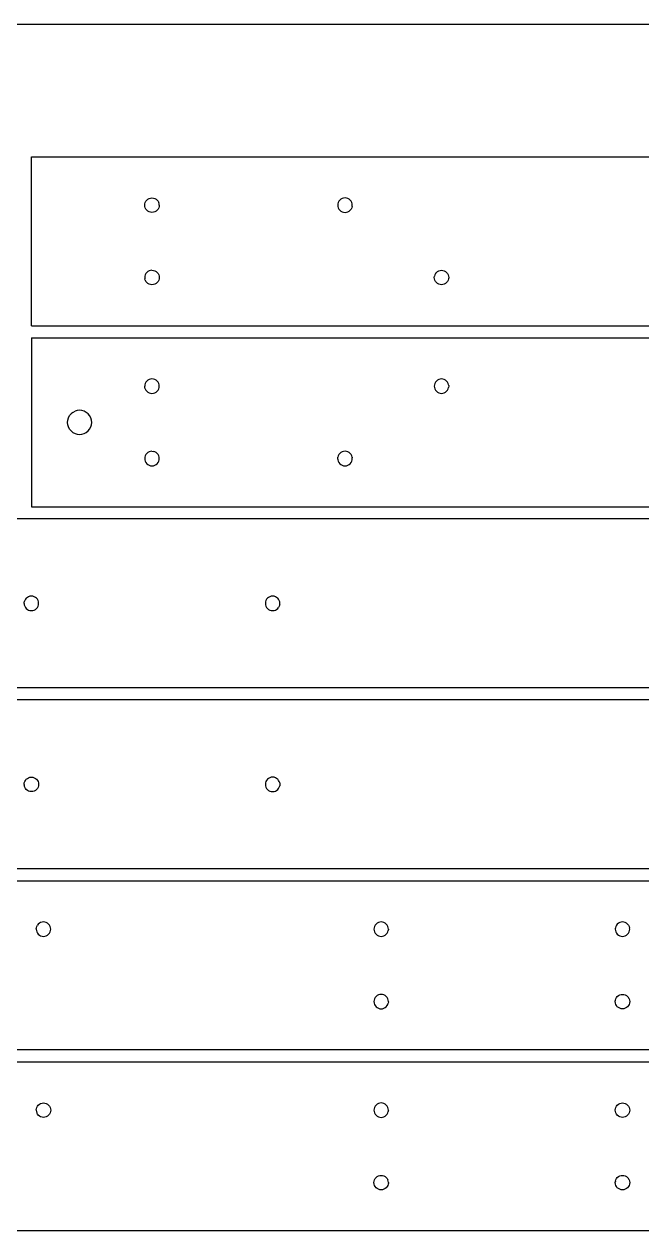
# Model space of a CAD drawing. Extents: x -122 to 122, y -61 to 61.
# Drawn here: x 31.65 to 57.26, y 10.99 to 60.99 of the extents above; entities that cross this region are included whole.
import ezdxf

# ---------------------------------------------------------------- set-up
doc = ezdxf.new("R2010")
doc.units = 0

msp = doc.modelspace()

# ---------------------------------------------------------------- linework, layer by layer
for p, q in [((-122.046, 60.991), (121.954, 60.991)), ((31.954, 48.491), (31.954, 55.491)), ((31.954, 55.491), (81.954, 55.491)), ((36.654, 53.491), (36.66, 53.549)), ((36.66, 53.549), (36.677, 53.606)), ((36.677, 53.606), (36.704, 53.657)), ((36.704, 53.657), (36.742, 53.703)), ((36.742, 53.703), (36.787, 53.74)), ((36.787, 53.74), (36.839, 53.768)), ((36.839, 53.768), (36.895, 53.785)), ((36.895, 53.785), (36.954, 53.791)), ((36.954, 53.791), (37.012, 53.785)), ((37.012, 53.785), (37.069, 53.768)), ((37.069, 53.768), (37.12, 53.74)), ((37.12, 53.74), (37.166, 53.703)), ((37.166, 53.703), (37.203, 53.657)), ((37.203, 53.657), (37.231, 53.606)), ((37.248, 53.549), (37.231, 53.606)), ((37.254, 53.491), (37.248, 53.549)), ((44.655, 53.502), (44.654, 53.491)), ((44.66, 53.549), (44.655, 53.502)), ((44.677, 53.606), (44.66, 53.549)), ((44.704, 53.657), (44.677, 53.606)), ((44.742, 53.703), (44.704, 53.657)), ((44.787, 53.74), (44.742, 53.703)), ((44.839, 53.768), (44.787, 53.74)), ((44.895, 53.785), (44.839, 53.768)), ((44.954, 53.791), (44.895, 53.785)), ((45.012, 53.785), (44.954, 53.791)), ((45.069, 53.768), (45.012, 53.785)), ((45.12, 53.74), (45.069, 53.768)), ((45.166, 53.703), (45.12, 53.74)), ((45.203, 53.657), (45.166, 53.703)), ((45.231, 53.606), (45.203, 53.657)), ((45.248, 53.549), (45.231, 53.606)), ((45.254, 53.491), (45.248, 53.549)), ((36.66, 53.432), (36.654, 53.491)), ((36.677, 53.376), (36.66, 53.432)), ((36.704, 53.324), (36.677, 53.376)), ((36.742, 53.279), (36.704, 53.324)), ((36.787, 53.241), (36.742, 53.279)), ((36.839, 53.214), (36.787, 53.241)), ((36.895, 53.196), (36.839, 53.214)), ((36.954, 53.191), (36.895, 53.196)), ((37.012, 53.196), (36.954, 53.191)), ((37.069, 53.214), (37.012, 53.196)), ((37.12, 53.241), (37.069, 53.214)), ((37.166, 53.279), (37.12, 53.241)), ((37.203, 53.324), (37.166, 53.279)), ((37.231, 53.376), (37.203, 53.324)), ((37.248, 53.432), (37.231, 53.376)), ((37.253, 53.479), (37.248, 53.432)), ((37.254, 53.491), (37.253, 53.479)), ((44.654, 53.491), (44.66, 53.432)), ((44.66, 53.432), (44.677, 53.376)), ((44.677, 53.376), (44.704, 53.324)), ((44.704, 53.324), (44.742, 53.279)), ((44.742, 53.279), (44.787, 53.241)), ((44.787, 53.241), (44.839, 53.214)), ((44.839, 53.214), (44.895, 53.196)), ((44.895, 53.196), (44.954, 53.191)), ((44.954, 53.191), (45.012, 53.196)), ((45.012, 53.196), (45.069, 53.214)), ((45.069, 53.214), (45.12, 53.241)), ((45.12, 53.241), (45.166, 53.279)), ((45.166, 53.279), (45.196, 53.315)), ((45.196, 53.315), (45.203, 53.324)), ((45.231, 53.376), (45.203, 53.324)), ((45.248, 53.432), (45.231, 53.376)), ((45.248, 53.432), (45.254, 53.491)), ((36.66, 50.549), (36.654, 50.491)), ((36.677, 50.606), (36.66, 50.549)), ((36.704, 50.657), (36.677, 50.606)), ((36.742, 50.703), (36.704, 50.657)), ((36.787, 50.74), (36.742, 50.703)), ((36.839, 50.768), (36.787, 50.74)), ((36.895, 50.785), (36.839, 50.768)), ((36.954, 50.791), (36.895, 50.785)), ((36.954, 50.791), (37.012, 50.785)), ((37.012, 50.785), (37.069, 50.768)), ((37.069, 50.768), (37.12, 50.74)), ((37.12, 50.74), (37.166, 50.703)), ((37.166, 50.703), (37.203, 50.657)), ((37.203, 50.657), (37.231, 50.606)), ((37.231, 50.606), (37.248, 50.549)), ((37.248, 50.549), (37.254, 50.491)), ((48.654, 50.491), (48.66, 50.549)), ((48.677, 50.606), (48.66, 50.549)), ((48.704, 50.657), (48.677, 50.606)), ((48.712, 50.666), (48.704, 50.657)), ((48.712, 50.666), (48.742, 50.703)), ((48.742, 50.703), (48.787, 50.74)), ((48.787, 50.74), (48.839, 50.768)), ((48.839, 50.768), (48.895, 50.785)), ((48.895, 50.785), (48.954, 50.791)), ((48.954, 50.791), (49.012, 50.785)), ((49.012, 50.785), (49.069, 50.768)), ((49.069, 50.768), (49.12, 50.74)), ((49.12, 50.74), (49.166, 50.703)), ((49.166, 50.703), (49.203, 50.657)), ((49.203, 50.657), (49.231, 50.606)), ((49.231, 50.606), (49.248, 50.549)), ((49.248, 50.549), (49.254, 50.491)), ((36.654, 50.491), (36.66, 50.432)), ((36.677, 50.376), (36.66, 50.432)), ((36.677, 50.376), (36.704, 50.324)), ((36.742, 50.279), (36.704, 50.324)), ((36.787, 50.241), (36.742, 50.279)), ((36.839, 50.214), (36.787, 50.241)), ((36.895, 50.196), (36.839, 50.214)), ((36.954, 50.191), (36.895, 50.196)), ((37.012, 50.196), (36.954, 50.191)), ((37.069, 50.214), (37.012, 50.196)), ((37.12, 50.241), (37.069, 50.214)), ((37.166, 50.279), (37.12, 50.241)), ((37.203, 50.324), (37.166, 50.279)), ((37.231, 50.376), (37.203, 50.324)), ((37.248, 50.432), (37.231, 50.376)), ((37.254, 50.491), (37.248, 50.432)), ((48.66, 50.432), (48.654, 50.491)), ((48.677, 50.376), (48.66, 50.432)), ((48.704, 50.324), (48.677, 50.376)), ((48.742, 50.279), (48.704, 50.324)), ((48.787, 50.241), (48.742, 50.279)), ((48.839, 50.214), (48.787, 50.241)), ((48.895, 50.196), (48.839, 50.214)), ((48.954, 50.191), (48.895, 50.196)), ((49.012, 50.196), (48.954, 50.191)), ((49.069, 50.214), (49.012, 50.196)), ((49.12, 50.241), (49.069, 50.214)), ((49.166, 50.279), (49.12, 50.241)), ((49.203, 50.324), (49.166, 50.279)), ((49.231, 50.376), (49.203, 50.324)), ((49.248, 50.432), (49.231, 50.376)), ((49.253, 50.479), (49.248, 50.432)), ((49.254, 50.491), (49.253, 50.479)), ((31.954, 48.491), (81.954, 48.491)), ((31.954, 47.991), (81.954, 47.991)), ((31.954, 47.991), (31.954, 40.991)), ((36.66, 46.049), (36.654, 45.991)), ((36.677, 46.106), (36.66, 46.049)), ((36.704, 46.157), (36.677, 46.106)), ((36.742, 46.203), (36.704, 46.157)), ((36.787, 46.24), (36.742, 46.203)), ((36.839, 46.268), (36.787, 46.24)), ((36.895, 46.285), (36.839, 46.268)), ((36.954, 46.291), (36.895, 46.285)), ((37.012, 46.285), (36.954, 46.291)), ((37.069, 46.268), (37.012, 46.285)), ((37.121, 46.24), (37.069, 46.268)), ((37.166, 46.203), (37.121, 46.24)), ((37.203, 46.157), (37.166, 46.203)), ((37.231, 46.106), (37.203, 46.157)), ((37.248, 46.049), (37.231, 46.106)), ((37.254, 45.991), (37.248, 46.049)), ((48.66, 46.049), (48.654, 45.991)), ((48.677, 46.106), (48.66, 46.049)), ((48.704, 46.157), (48.677, 46.106)), ((48.742, 46.203), (48.704, 46.157)), ((48.787, 46.24), (48.742, 46.203)), ((48.839, 46.268), (48.787, 46.24)), ((48.895, 46.285), (48.839, 46.268)), ((48.954, 46.291), (48.895, 46.285)), ((49.012, 46.285), (48.954, 46.291)), ((49.069, 46.268), (49.012, 46.285)), ((49.121, 46.24), (49.069, 46.268)), ((49.166, 46.203), (49.121, 46.24)), ((49.203, 46.157), (49.166, 46.203)), ((49.231, 46.106), (49.203, 46.157)), ((49.248, 46.049), (49.231, 46.106)), ((49.252, 46.014), (49.248, 46.049)), ((49.252, 46.014), (49.254, 45.991)), ((36.66, 45.932), (36.654, 45.991)), ((36.677, 45.876), (36.66, 45.932)), ((36.677, 45.876), (36.704, 45.824)), ((36.704, 45.824), (36.742, 45.779)), ((36.742, 45.779), (36.787, 45.741)), ((36.787, 45.741), (36.839, 45.714)), ((36.839, 45.714), (36.895, 45.696)), ((36.895, 45.696), (36.954, 45.691)), ((36.954, 45.691), (37.012, 45.696)), ((37.012, 45.696), (37.069, 45.714)), ((37.069, 45.714), (37.121, 45.741)), ((37.121, 45.741), (37.166, 45.779)), ((37.166, 45.779), (37.203, 45.824)), ((37.203, 45.824), (37.231, 45.876)), ((37.231, 45.876), (37.248, 45.932)), ((37.248, 45.932), (37.254, 45.991)), ((48.654, 45.991), (48.66, 45.932)), ((48.66, 45.932), (48.677, 45.876)), ((48.677, 45.876), (48.704, 45.824)), ((48.704, 45.824), (48.742, 45.779)), ((48.742, 45.779), (48.787, 45.741)), ((48.787, 45.741), (48.839, 45.714)), ((48.839, 45.714), (48.895, 45.696)), ((48.895, 45.696), (48.954, 45.691)), ((48.954, 45.691), (49.012, 45.696)), ((49.012, 45.696), (49.069, 45.714)), ((49.069, 45.714), (49.121, 45.741)), ((49.121, 45.741), (49.166, 45.779)), ((49.166, 45.779), (49.203, 45.824)), ((49.203, 45.824), (49.231, 45.876)), ((49.231, 45.876), (49.248, 45.932)), ((49.254, 45.991), (49.248, 45.932)), ((33.454, 44.491), (33.463, 44.588)), ((33.463, 44.588), (33.492, 44.682)), ((33.492, 44.682), (33.538, 44.768)), ((33.538, 44.768), (33.6, 44.844)), ((33.676, 44.906), (33.6, 44.844)), ((33.676, 44.906), (33.763, 44.953)), ((33.856, 44.981), (33.763, 44.953)), ((33.954, 44.991), (33.856, 44.981)), ((34.051, 44.981), (33.954, 44.991)), ((34.145, 44.953), (34.051, 44.981)), ((34.232, 44.906), (34.145, 44.953)), ((34.307, 44.844), (34.232, 44.906)), ((34.37, 44.768), (34.307, 44.844)), ((34.416, 44.682), (34.37, 44.768)), ((34.444, 44.588), (34.416, 44.682)), ((34.454, 44.491), (34.444, 44.588)), ((33.463, 44.393), (33.454, 44.491)), ((33.492, 44.299), (33.463, 44.393)), ((33.538, 44.213), (33.492, 44.299)), ((33.6, 44.137), (33.538, 44.213)), ((33.676, 44.075), (33.6, 44.137)), ((33.676, 44.075), (33.763, 44.029)), ((33.763, 44.029), (33.856, 44)), ((33.856, 44), (33.954, 43.991)), ((33.954, 43.991), (34.051, 44)), ((34.051, 44), (34.145, 44.029)), ((34.145, 44.029), (34.232, 44.075)), ((34.232, 44.075), (34.307, 44.137)), ((34.307, 44.137), (34.37, 44.213)), ((34.37, 44.213), (34.416, 44.299)), ((34.416, 44.299), (34.444, 44.393)), ((34.444, 44.393), (34.454, 44.491)), ((36.66, 43.049), (36.654, 42.991)), ((36.677, 43.106), (36.66, 43.049)), ((36.704, 43.157), (36.677, 43.106)), ((36.742, 43.203), (36.704, 43.157)), ((36.787, 43.24), (36.742, 43.203)), ((36.839, 43.268), (36.787, 43.24)), ((36.895, 43.285), (36.839, 43.268)), ((36.954, 43.291), (36.895, 43.285)), ((36.954, 43.291), (37.012, 43.285)), ((37.069, 43.268), (37.012, 43.285)), ((37.121, 43.24), (37.069, 43.268)), ((37.166, 43.203), (37.121, 43.24)), ((37.203, 43.157), (37.166, 43.203)), ((37.231, 43.106), (37.203, 43.157)), ((37.248, 43.049), (37.231, 43.106)), ((37.252, 43.014), (37.248, 43.049)), ((37.254, 42.991), (37.252, 43.014)), ((44.654, 42.991), (44.66, 43.049)), ((44.677, 43.106), (44.66, 43.049)), ((44.704, 43.157), (44.677, 43.106)), ((44.742, 43.203), (44.704, 43.157)), ((44.787, 43.24), (44.742, 43.203)), ((44.839, 43.268), (44.787, 43.24)), ((44.895, 43.285), (44.839, 43.268)), ((44.954, 43.291), (44.895, 43.285)), ((45.012, 43.285), (44.954, 43.291)), ((45.069, 43.268), (45.012, 43.285)), ((45.121, 43.24), (45.069, 43.268)), ((45.166, 43.203), (45.121, 43.24)), ((45.203, 43.157), (45.166, 43.203)), ((45.231, 43.106), (45.203, 43.157)), ((45.248, 43.049), (45.231, 43.106)), ((45.248, 43.049), (45.252, 43.014)), ((45.254, 42.991), (45.252, 43.014)), ((36.654, 42.991), (36.66, 42.932)), ((36.66, 42.932), (36.677, 42.876)), ((36.677, 42.876), (36.704, 42.824)), ((36.704, 42.824), (36.742, 42.779)), ((36.742, 42.779), (36.787, 42.741)), ((36.787, 42.741), (36.839, 42.714)), ((36.839, 42.714), (36.895, 42.696)), ((36.895, 42.696), (36.954, 42.691)), ((36.954, 42.691), (37.012, 42.696)), ((37.012, 42.696), (37.069, 42.714)), ((37.069, 42.714), (37.121, 42.741)), ((37.121, 42.741), (37.166, 42.779)), ((37.166, 42.779), (37.203, 42.824)), ((37.203, 42.824), (37.231, 42.876)), ((37.231, 42.876), (37.248, 42.932)), ((37.248, 42.932), (37.254, 42.991)), ((44.656, 42.967), (44.654, 42.991)), ((44.656, 42.967), (44.66, 42.932)), ((44.66, 42.932), (44.677, 42.876)), ((44.677, 42.876), (44.704, 42.824)), ((44.704, 42.824), (44.742, 42.779)), ((44.742, 42.779), (44.787, 42.741)), ((44.787, 42.741), (44.839, 42.714)), ((44.839, 42.714), (44.895, 42.696)), ((44.895, 42.696), (44.954, 42.691)), ((44.954, 42.691), (45.012, 42.696)), ((45.012, 42.696), (45.069, 42.714)), ((45.069, 42.714), (45.121, 42.741)), ((45.121, 42.741), (45.166, 42.779)), ((45.166, 42.779), (45.203, 42.824)), ((45.203, 42.824), (45.231, 42.876)), ((45.231, 42.876), (45.248, 42.932)), ((45.248, 42.932), (45.254, 42.991)), ((31.954, 40.991), (81.954, 40.991)), ((91.954, 40.491), (11.954, 40.491)), ((31.654, 36.991), (31.66, 37.049)), ((31.677, 37.106), (31.66, 37.049)), ((31.704, 37.158), (31.677, 37.106)), ((31.742, 37.203), (31.704, 37.158)), ((31.787, 37.24), (31.742, 37.203)), ((31.839, 37.268), (31.787, 37.24)), ((31.895, 37.285), (31.839, 37.268)), ((31.954, 37.291), (31.895, 37.285)), ((32.012, 37.285), (31.954, 37.291)), ((32.069, 37.268), (32.012, 37.285)), ((32.121, 37.24), (32.069, 37.268)), ((32.166, 37.203), (32.121, 37.24)), ((32.203, 37.158), (32.166, 37.203)), ((32.231, 37.106), (32.203, 37.158)), ((32.248, 37.049), (32.231, 37.106)), ((32.254, 36.991), (32.248, 37.049)), ((41.66, 37.049), (41.654, 36.991)), ((41.677, 37.106), (41.66, 37.049)), ((41.704, 37.158), (41.677, 37.106)), ((41.742, 37.203), (41.704, 37.158)), ((41.787, 37.24), (41.742, 37.203)), ((41.839, 37.268), (41.787, 37.24)), ((41.895, 37.285), (41.839, 37.268)), ((41.954, 37.291), (41.895, 37.285)), ((42.012, 37.285), (41.954, 37.291)), ((42.069, 37.268), (42.012, 37.285)), ((42.121, 37.24), (42.069, 37.268)), ((42.166, 37.203), (42.121, 37.24)), ((42.203, 37.158), (42.166, 37.203)), ((42.231, 37.106), (42.203, 37.158)), ((42.248, 37.049), (42.231, 37.106)), ((42.254, 36.991), (42.248, 37.049)), ((31.654, 36.991), (31.655, 36.983)), ((31.655, 36.983), (31.66, 36.932)), ((31.66, 36.932), (31.677, 36.876)), ((31.677, 36.876), (31.704, 36.824)), ((31.704, 36.824), (31.742, 36.779)), ((31.742, 36.779), (31.787, 36.741)), ((31.787, 36.741), (31.839, 36.714)), ((31.839, 36.714), (31.895, 36.697)), ((31.895, 36.697), (31.954, 36.691)), ((31.954, 36.691), (32.012, 36.697)), ((32.012, 36.697), (32.069, 36.714)), ((32.069, 36.714), (32.121, 36.741)), ((32.121, 36.741), (32.166, 36.779)), ((32.166, 36.779), (32.203, 36.824)), ((32.203, 36.824), (32.231, 36.876)), ((32.231, 36.876), (32.248, 36.932)), ((32.248, 36.932), (32.254, 36.991)), ((41.654, 36.991), (41.66, 36.932)), ((41.66, 36.932), (41.677, 36.876)), ((41.677, 36.876), (41.704, 36.824)), ((41.704, 36.824), (41.742, 36.779)), ((41.742, 36.779), (41.787, 36.741)), ((41.787, 36.741), (41.839, 36.714)), ((41.839, 36.714), (41.895, 36.697)), ((41.895, 36.697), (41.954, 36.691)), ((41.954, 36.691), (42.012, 36.697)), ((42.012, 36.697), (42.069, 36.714)), ((42.069, 36.714), (42.121, 36.741)), ((42.121, 36.741), (42.166, 36.779)), ((42.166, 36.779), (42.203, 36.824)), ((42.231, 36.876), (42.203, 36.824)), ((42.248, 36.932), (42.231, 36.876)), ((42.248, 36.932), (42.254, 36.991)), ((91.954, 33.491), (11.954, 33.491)), ((91.954, 32.991), (11.954, 32.991)), ((31.655, 29.499), (31.66, 29.549)), ((31.66, 29.549), (31.677, 29.606)), ((31.677, 29.606), (31.704, 29.657)), ((31.704, 29.657), (31.742, 29.703)), ((31.742, 29.703), (31.787, 29.74)), ((31.787, 29.74), (31.839, 29.768)), ((31.839, 29.768), (31.895, 29.785)), ((31.895, 29.785), (31.954, 29.791)), ((31.954, 29.791), (32.012, 29.785)), ((32.012, 29.785), (32.069, 29.768)), ((32.069, 29.768), (32.121, 29.74)), ((32.121, 29.74), (32.166, 29.703)), ((32.166, 29.703), (32.203, 29.657)), ((32.203, 29.657), (32.231, 29.606)), ((32.231, 29.606), (32.248, 29.549)), ((32.248, 29.549), (32.254, 29.491)), ((41.66, 29.549), (41.654, 29.491)), ((41.677, 29.606), (41.66, 29.549)), ((41.704, 29.657), (41.677, 29.606)), ((41.742, 29.703), (41.704, 29.657)), ((41.787, 29.74), (41.742, 29.703)), ((41.839, 29.768), (41.787, 29.74)), ((41.895, 29.785), (41.839, 29.768)), ((41.954, 29.791), (41.895, 29.785)), ((42.012, 29.785), (41.954, 29.791)), ((42.069, 29.768), (42.012, 29.785)), ((42.121, 29.74), (42.069, 29.768)), ((42.166, 29.703), (42.121, 29.74)), ((42.203, 29.657), (42.166, 29.703)), ((42.231, 29.606), (42.203, 29.657)), ((42.248, 29.549), (42.231, 29.606)), ((42.248, 29.549), (42.254, 29.491)), ((31.654, 29.491), (31.655, 29.499)), ((31.654, 29.491), (31.66, 29.432)), ((31.677, 29.376), (31.66, 29.432)), ((31.704, 29.324), (31.677, 29.376)), ((31.742, 29.279), (31.704, 29.324)), ((31.787, 29.241), (31.742, 29.279)), ((31.839, 29.214), (31.787, 29.241)), ((31.895, 29.197), (31.839, 29.214)), ((31.954, 29.191), (31.895, 29.197)), ((32.012, 29.197), (31.954, 29.191)), ((32.069, 29.214), (32.012, 29.197)), ((32.121, 29.241), (32.069, 29.214)), ((32.166, 29.279), (32.121, 29.241)), ((32.203, 29.324), (32.166, 29.279)), ((32.231, 29.376), (32.203, 29.324)), ((32.248, 29.432), (32.231, 29.376)), ((32.254, 29.491), (32.248, 29.432)), ((41.654, 29.491), (41.66, 29.432)), ((41.66, 29.432), (41.677, 29.376)), ((41.677, 29.376), (41.704, 29.324)), ((41.704, 29.324), (41.742, 29.279)), ((41.742, 29.279), (41.787, 29.241)), ((41.787, 29.241), (41.839, 29.214)), ((41.839, 29.214), (41.895, 29.197)), ((41.895, 29.197), (41.954, 29.191)), ((41.954, 29.191), (42.012, 29.197)), ((42.012, 29.197), (42.069, 29.214)), ((42.069, 29.214), (42.121, 29.241)), ((42.121, 29.241), (42.166, 29.279)), ((42.166, 29.279), (42.203, 29.324)), ((42.203, 29.324), (42.231, 29.376)), ((42.231, 29.376), (42.248, 29.432)), ((42.254, 29.491), (42.248, 29.432)), ((91.954, 25.991), (11.954, 25.991)), ((15.454, 25.491), (59.454, 25.491)), ((32.154, 23.491), (32.155, 23.502)), ((32.155, 23.502), (32.16, 23.549)), ((32.16, 23.549), (32.177, 23.605)), ((32.177, 23.605), (32.204, 23.657)), ((32.242, 23.703), (32.204, 23.657)), ((32.287, 23.74), (32.242, 23.703)), ((32.339, 23.768), (32.287, 23.74)), ((32.395, 23.785), (32.339, 23.768)), ((32.454, 23.791), (32.395, 23.785)), ((32.512, 23.785), (32.454, 23.791)), ((32.569, 23.768), (32.512, 23.785)), ((32.62, 23.74), (32.569, 23.768)), ((32.666, 23.703), (32.62, 23.74)), ((32.703, 23.657), (32.666, 23.703)), ((32.731, 23.605), (32.703, 23.657)), ((32.748, 23.549), (32.731, 23.605)), ((32.754, 23.491), (32.748, 23.549)), ((46.16, 23.549), (46.154, 23.491)), ((46.177, 23.605), (46.16, 23.549)), ((46.204, 23.657), (46.177, 23.605)), ((46.242, 23.703), (46.204, 23.657)), ((46.287, 23.74), (46.242, 23.703)), ((46.339, 23.768), (46.287, 23.74)), ((46.395, 23.785), (46.339, 23.768)), ((46.454, 23.791), (46.395, 23.785)), ((46.512, 23.785), (46.454, 23.791)), ((46.569, 23.768), (46.512, 23.785)), ((46.62, 23.74), (46.569, 23.768)), ((46.666, 23.703), (46.62, 23.74)), ((46.703, 23.657), (46.666, 23.703)), ((46.731, 23.605), (46.703, 23.657)), ((46.748, 23.549), (46.731, 23.605)), ((46.754, 23.491), (46.748, 23.549)), ((56.155, 23.502), (56.154, 23.491)), ((56.16, 23.549), (56.155, 23.502)), ((56.177, 23.605), (56.16, 23.549)), ((56.204, 23.657), (56.177, 23.605)), ((56.242, 23.703), (56.204, 23.657)), ((56.287, 23.74), (56.242, 23.703)), ((56.339, 23.768), (56.287, 23.74)), ((56.395, 23.785), (56.339, 23.768)), ((56.454, 23.791), (56.395, 23.785)), ((56.512, 23.785), (56.454, 23.791)), ((56.569, 23.768), (56.512, 23.785)), ((56.62, 23.74), (56.569, 23.768)), ((56.666, 23.703), (56.62, 23.74)), ((56.703, 23.657), (56.666, 23.703)), ((56.703, 23.657), (56.731, 23.605)), ((56.731, 23.605), (56.748, 23.549)), ((56.754, 23.491), (56.748, 23.549)), ((32.154, 23.491), (32.16, 23.432)), ((32.16, 23.432), (32.177, 23.376)), ((32.177, 23.376), (32.204, 23.324)), ((32.204, 23.324), (32.242, 23.279)), ((32.242, 23.279), (32.287, 23.241)), ((32.287, 23.241), (32.339, 23.214)), ((32.339, 23.214), (32.395, 23.196)), ((32.395, 23.196), (32.454, 23.191)), ((32.454, 23.191), (32.512, 23.196)), ((32.512, 23.196), (32.569, 23.214)), ((32.569, 23.214), (32.62, 23.241)), ((32.62, 23.241), (32.666, 23.279)), ((32.666, 23.279), (32.703, 23.324)), ((32.703, 23.324), (32.731, 23.376)), ((32.731, 23.376), (32.748, 23.432)), ((32.748, 23.432), (32.754, 23.491)), ((46.154, 23.491), (46.16, 23.432)), ((46.16, 23.432), (46.177, 23.376)), ((46.177, 23.376), (46.204, 23.324)), ((46.204, 23.324), (46.242, 23.279)), ((46.242, 23.279), (46.287, 23.241)), ((46.287, 23.241), (46.339, 23.214)), ((46.339, 23.214), (46.395, 23.196)), ((46.395, 23.196), (46.454, 23.191)), ((46.454, 23.191), (46.512, 23.196)), ((46.512, 23.196), (46.569, 23.214)), ((46.569, 23.214), (46.62, 23.241)), ((46.62, 23.241), (46.666, 23.279)), ((46.666, 23.279), (46.703, 23.324)), ((46.703, 23.324), (46.731, 23.376)), ((46.731, 23.376), (46.748, 23.432)), ((46.753, 23.479), (46.748, 23.432)), ((46.754, 23.491), (46.753, 23.479)), ((56.154, 23.491), (56.16, 23.432)), ((56.16, 23.432), (56.177, 23.376)), ((56.177, 23.376), (56.204, 23.324)), ((56.204, 23.324), (56.242, 23.279)), ((56.242, 23.279), (56.287, 23.241)), ((56.287, 23.241), (56.339, 23.214)), ((56.339, 23.214), (56.395, 23.196)), ((56.395, 23.196), (56.454, 23.191)), ((56.454, 23.191), (56.512, 23.196)), ((56.512, 23.196), (56.569, 23.214)), ((56.569, 23.214), (56.62, 23.241)), ((56.62, 23.241), (56.666, 23.279)), ((56.666, 23.279), (56.703, 23.324)), ((56.703, 23.324), (56.731, 23.376)), ((56.731, 23.376), (56.748, 23.432)), ((56.748, 23.432), (56.754, 23.491)), ((46.16, 20.549), (46.154, 20.491)), ((46.177, 20.605), (46.16, 20.549)), ((46.204, 20.657), (46.177, 20.605)), ((46.242, 20.703), (46.204, 20.657)), ((46.287, 20.74), (46.242, 20.703)), ((46.339, 20.768), (46.287, 20.74)), ((46.395, 20.785), (46.339, 20.768)), ((46.454, 20.791), (46.395, 20.785)), ((46.512, 20.785), (46.454, 20.791)), ((46.569, 20.768), (46.512, 20.785)), ((46.62, 20.74), (46.569, 20.768)), ((46.666, 20.703), (46.62, 20.74)), ((46.703, 20.657), (46.666, 20.703)), ((46.731, 20.605), (46.703, 20.657)), ((46.748, 20.549), (46.731, 20.605)), ((46.754, 20.491), (46.748, 20.549)), ((56.154, 20.491), (56.155, 20.502)), ((56.155, 20.502), (56.16, 20.549)), ((56.16, 20.549), (56.177, 20.605)), ((56.177, 20.605), (56.204, 20.657)), ((56.204, 20.657), (56.242, 20.703)), ((56.242, 20.703), (56.287, 20.74)), ((56.287, 20.74), (56.339, 20.768)), ((56.339, 20.768), (56.395, 20.785)), ((56.395, 20.785), (56.454, 20.791)), ((56.454, 20.791), (56.512, 20.785)), ((56.512, 20.785), (56.569, 20.768)), ((56.569, 20.768), (56.62, 20.74)), ((56.62, 20.74), (56.666, 20.703)), ((56.703, 20.657), (56.666, 20.703)), ((56.731, 20.605), (56.703, 20.657)), ((56.731, 20.605), (56.748, 20.549)), ((56.748, 20.549), (56.754, 20.491)), ((46.154, 20.491), (46.16, 20.432)), ((46.16, 20.432), (46.177, 20.376)), ((46.177, 20.376), (46.204, 20.324)), ((46.204, 20.324), (46.242, 20.279)), ((46.242, 20.279), (46.287, 20.241)), ((46.287, 20.241), (46.339, 20.214)), ((46.339, 20.214), (46.395, 20.196)), ((46.395, 20.196), (46.454, 20.191)), ((46.454, 20.191), (46.512, 20.196)), ((46.512, 20.196), (46.569, 20.214)), ((46.569, 20.214), (46.62, 20.241)), ((46.62, 20.241), (46.666, 20.279)), ((46.666, 20.279), (46.703, 20.324)), ((46.703, 20.324), (46.731, 20.376)), ((46.731, 20.376), (46.748, 20.432)), ((46.753, 20.479), (46.748, 20.432)), ((46.753, 20.479), (46.754, 20.491)), ((56.16, 20.432), (56.154, 20.491)), ((56.177, 20.376), (56.16, 20.432)), ((56.204, 20.324), (56.177, 20.376)), ((56.242, 20.279), (56.204, 20.324)), ((56.287, 20.241), (56.242, 20.279)), ((56.339, 20.214), (56.287, 20.241)), ((56.395, 20.196), (56.339, 20.214)), ((56.454, 20.191), (56.395, 20.196)), ((56.512, 20.196), (56.454, 20.191)), ((56.569, 20.214), (56.512, 20.196)), ((56.62, 20.241), (56.569, 20.214)), ((56.666, 20.279), (56.62, 20.241)), ((56.703, 20.324), (56.666, 20.279)), ((56.731, 20.376), (56.703, 20.324)), ((56.748, 20.432), (56.731, 20.376)), ((56.754, 20.491), (56.748, 20.432)), ((65.454, 18.491), (15.454, 18.491)), ((15.454, 17.991), (59.454, 17.991)), ((32.154, 15.991), (32.156, 16.014)), ((32.156, 16.014), (32.16, 16.049)), ((32.16, 16.049), (32.177, 16.105)), ((32.177, 16.105), (32.204, 16.157)), ((32.204, 16.157), (32.242, 16.203)), ((32.242, 16.203), (32.287, 16.24)), ((32.287, 16.24), (32.339, 16.268)), ((32.339, 16.268), (32.395, 16.285)), ((32.395, 16.285), (32.454, 16.291)), ((32.454, 16.291), (32.512, 16.285)), ((32.512, 16.285), (32.569, 16.268)), ((32.569, 16.268), (32.62, 16.24)), ((32.62, 16.24), (32.666, 16.203)), ((32.666, 16.203), (32.703, 16.157)), ((32.703, 16.157), (32.731, 16.105)), ((32.731, 16.105), (32.748, 16.049)), ((32.748, 16.049), (32.754, 15.991)), ((46.16, 16.049), (46.154, 15.991)), ((46.177, 16.105), (46.16, 16.049)), ((46.204, 16.157), (46.177, 16.105)), ((46.242, 16.203), (46.204, 16.157)), ((46.287, 16.24), (46.242, 16.203)), ((46.339, 16.268), (46.287, 16.24)), ((46.395, 16.285), (46.339, 16.268)), ((46.454, 16.291), (46.395, 16.285)), ((46.512, 16.285), (46.454, 16.291)), ((46.569, 16.268), (46.512, 16.285)), ((46.62, 16.24), (46.569, 16.268)), ((46.666, 16.203), (46.62, 16.24)), ((46.703, 16.157), (46.666, 16.203)), ((46.731, 16.105), (46.703, 16.157)), ((46.748, 16.049), (46.731, 16.105)), ((46.754, 15.991), (46.748, 16.049)), ((56.154, 15.991), (56.156, 16.014)), ((56.156, 16.014), (56.16, 16.049)), ((56.16, 16.049), (56.177, 16.105)), ((56.177, 16.105), (56.204, 16.157)), ((56.204, 16.157), (56.242, 16.203)), ((56.242, 16.203), (56.287, 16.24)), ((56.287, 16.24), (56.339, 16.268)), ((56.339, 16.268), (56.395, 16.285)), ((56.395, 16.285), (56.454, 16.291)), ((56.454, 16.291), (56.512, 16.285)), ((56.512, 16.285), (56.569, 16.268)), ((56.569, 16.268), (56.62, 16.24)), ((56.666, 16.203), (56.62, 16.24)), ((56.703, 16.157), (56.666, 16.203)), ((56.703, 16.157), (56.731, 16.105)), ((56.731, 16.105), (56.748, 16.049)), ((56.748, 16.049), (56.754, 15.991)), ((32.154, 15.991), (32.16, 15.932)), ((32.16, 15.932), (32.177, 15.876)), ((32.204, 15.824), (32.177, 15.876)), ((32.242, 15.779), (32.204, 15.824)), ((32.287, 15.741), (32.242, 15.779)), ((32.339, 15.714), (32.287, 15.741)), ((32.395, 15.696), (32.339, 15.714)), ((32.454, 15.691), (32.395, 15.696)), ((32.512, 15.696), (32.454, 15.691)), ((32.569, 15.714), (32.512, 15.696)), ((32.62, 15.741), (32.569, 15.714)), ((32.666, 15.779), (32.62, 15.741)), ((32.703, 15.824), (32.666, 15.779)), ((32.731, 15.876), (32.703, 15.824)), ((32.748, 15.932), (32.731, 15.876)), ((32.754, 15.991), (32.748, 15.932)), ((46.154, 15.991), (46.16, 15.932)), ((46.16, 15.932), (46.177, 15.876)), ((46.177, 15.876), (46.204, 15.824)), ((46.204, 15.824), (46.242, 15.779)), ((46.242, 15.779), (46.287, 15.741)), ((46.287, 15.741), (46.339, 15.714)), ((46.339, 15.714), (46.395, 15.696)), ((46.395, 15.696), (46.454, 15.691)), ((46.454, 15.691), (46.512, 15.696)), ((46.512, 15.696), (46.569, 15.714)), ((46.569, 15.714), (46.62, 15.741)), ((46.62, 15.741), (46.666, 15.779)), ((46.666, 15.779), (46.703, 15.824)), ((46.703, 15.824), (46.731, 15.876)), ((46.731, 15.876), (46.748, 15.932)), ((46.752, 15.967), (46.748, 15.932)), ((46.752, 15.967), (46.754, 15.991)), ((56.16, 15.932), (56.154, 15.991)), ((56.177, 15.876), (56.16, 15.932)), ((56.204, 15.824), (56.177, 15.876)), ((56.242, 15.779), (56.204, 15.824)), ((56.287, 15.741), (56.242, 15.779)), ((56.339, 15.714), (56.287, 15.741)), ((56.395, 15.696), (56.339, 15.714)), ((56.454, 15.691), (56.395, 15.696)), ((56.512, 15.696), (56.454, 15.691)), ((56.569, 15.714), (56.512, 15.696)), ((56.62, 15.741), (56.569, 15.714)), ((56.666, 15.779), (56.62, 15.741)), ((56.703, 15.824), (56.666, 15.779)), ((56.731, 15.876), (56.703, 15.824)), ((56.748, 15.932), (56.731, 15.876)), ((56.754, 15.991), (56.748, 15.932)), ((46.154, 12.991), (46.16, 13.049)), ((46.16, 13.049), (46.177, 13.106)), ((46.177, 13.106), (46.204, 13.157)), ((46.204, 13.157), (46.242, 13.203)), ((46.242, 13.203), (46.287, 13.24)), ((46.287, 13.24), (46.339, 13.268)), ((46.339, 13.268), (46.395, 13.285)), ((46.395, 13.285), (46.454, 13.291)), ((46.454, 13.291), (46.512, 13.285)), ((46.512, 13.285), (46.569, 13.268)), ((46.569, 13.268), (46.62, 13.24)), ((46.62, 13.24), (46.666, 13.203)), ((46.666, 13.203), (46.703, 13.157)), ((46.703, 13.157), (46.731, 13.106)), ((46.748, 13.049), (46.731, 13.106)), ((46.754, 12.991), (46.748, 13.049)), ((56.154, 12.991), (56.156, 13.014)), ((56.16, 13.049), (56.156, 13.014)), ((56.16, 13.049), (56.177, 13.106)), ((56.177, 13.106), (56.204, 13.157)), ((56.204, 13.157), (56.242, 13.203)), ((56.242, 13.203), (56.287, 13.24)), ((56.287, 13.24), (56.339, 13.268)), ((56.339, 13.268), (56.395, 13.285)), ((56.395, 13.285), (56.454, 13.291)), ((56.454, 13.291), (56.512, 13.285)), ((56.512, 13.285), (56.569, 13.268)), ((56.569, 13.268), (56.62, 13.24)), ((56.62, 13.24), (56.666, 13.203)), ((56.703, 13.157), (56.666, 13.203)), ((56.731, 13.106), (56.703, 13.157)), ((56.731, 13.106), (56.748, 13.049)), ((56.748, 13.049), (56.754, 12.991)), ((46.16, 12.932), (46.154, 12.991)), ((46.177, 12.876), (46.16, 12.932)), ((46.204, 12.824), (46.177, 12.876)), ((46.242, 12.779), (46.204, 12.824)), ((46.287, 12.741), (46.242, 12.779)), ((46.339, 12.714), (46.287, 12.741)), ((46.395, 12.696), (46.339, 12.714)), ((46.454, 12.691), (46.395, 12.696)), ((46.512, 12.696), (46.454, 12.691)), ((46.569, 12.714), (46.512, 12.696)), ((46.62, 12.741), (46.569, 12.714)), ((46.666, 12.779), (46.62, 12.741)), ((46.703, 12.824), (46.666, 12.779)), ((46.731, 12.876), (46.703, 12.824)), ((46.748, 12.932), (46.731, 12.876)), ((46.752, 12.967), (46.748, 12.932)), ((46.754, 12.991), (46.752, 12.967)), ((56.16, 12.932), (56.154, 12.991)), ((56.177, 12.876), (56.16, 12.932)), ((56.204, 12.824), (56.177, 12.876)), ((56.242, 12.779), (56.204, 12.824)), ((56.287, 12.741), (56.242, 12.779)), ((56.339, 12.714), (56.287, 12.741)), ((56.395, 12.696), (56.339, 12.714)), ((56.454, 12.691), (56.395, 12.696)), ((56.512, 12.696), (56.454, 12.691)), ((56.569, 12.714), (56.512, 12.696)), ((56.62, 12.741), (56.569, 12.714)), ((56.666, 12.779), (56.62, 12.741)), ((56.703, 12.824), (56.666, 12.779)), ((56.731, 12.876), (56.703, 12.824)), ((56.748, 12.932), (56.731, 12.876)), ((56.754, 12.991), (56.748, 12.932)), ((65.454, 10.991), (15.454, 10.991))]:
    msp.add_line(p, q)

doc.saveas('drawing.dxf')
